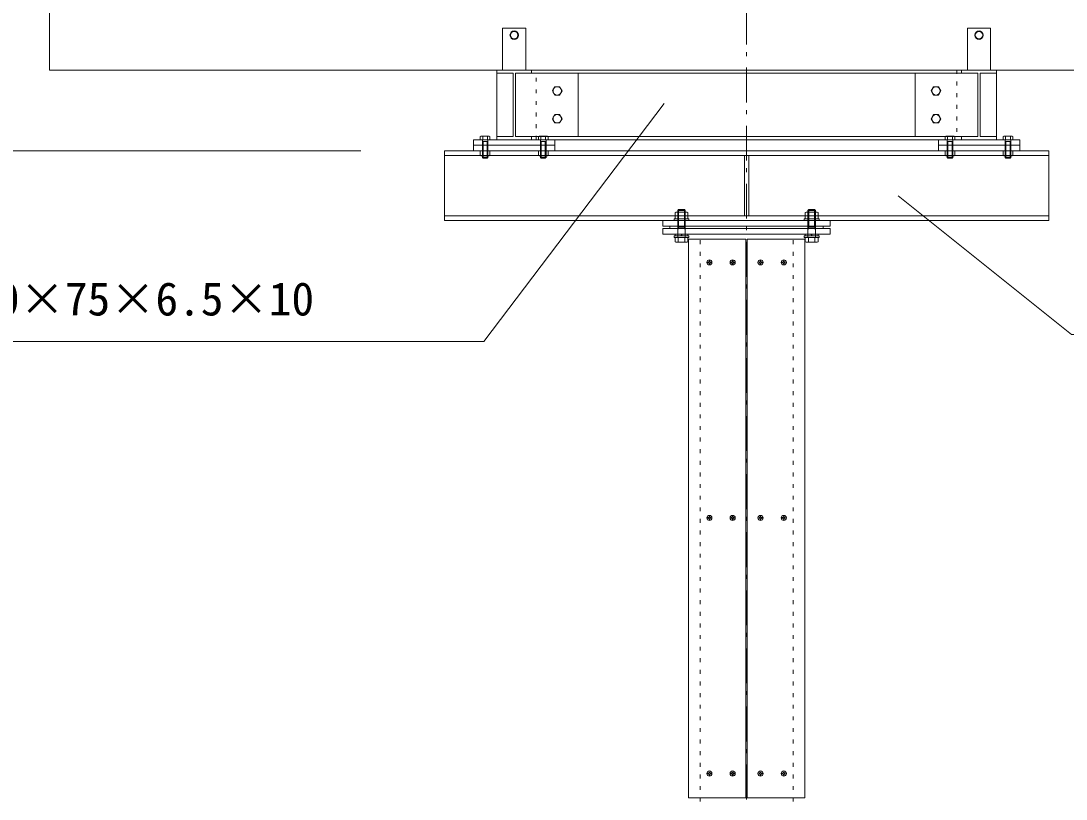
# Model space of a CAD drawing. Units: millimetres, scale not verified. Extents: x -11700 to 11700, y -8360 to 8374.
# Drawn here: x 2268 to 4516, y 4590 to 6265 of the extents above; entities that cross this region are included whole.
import ezdxf
from ezdxf.enums import TextEntityAlignment as Align

# ---------------------------------------------------------------- set-up
doc = ezdxf.new("R2010")
doc.units = ezdxf.units.MM
doc.header["$LTSCALE"] = 60
for name, pattern in [('USER2', [1.388855, 0.972137, -0.416718]), ('USER5', [0.416565, 0.138855, -0.27771]), ('USER6', [2.083282, 1.25, -0.416565, 0.138855, -0.277863])]:
    doc.linetypes.add(name, pattern=pattern)
doc.layers.add('0-1_IMPORTED', color=30, linetype='Continuous', lineweight=18)
doc.styles.add('ＭＳ ゴシック', font='')
doc.styles.get('ＭＳ ゴシック').set_extended_font_data('MS Gothic')

msp = doc.modelspace()

# ---------------------------------------------------------------- linework, layer by layer
at = {"layer": '0-1_IMPORTED', "color": 7, "linetype": 'USER6', "lineweight": 9}
msp.add_line((3829.03, 1839.5), (3829.03, 6839.5), dxfattribs=at)
at = {"layer": '0-1_IMPORTED', "linetype": 'USER5'}
for p, q in [((3376.53, 6009.23), (3376.53, 6159.23)), ((4281.53, 6159.23), (4281.53, 6009.23))]:
    msp.add_line(p, q, dxfattribs=at)
at = {"layer": '0-1_IMPORTED'}
for p, q in [((3376.53, 6159.23), (4281.53, 6159.23)), ((3376.53, 6152.23), (4281.53, 6152.23)), ((3260.53, 6005.23), (3272.53, 6005.23)), ((3261.34, 6016.03), (3261.34, 6009.23)), ((3271.73, 6009.23), (3271.73, 6016.03)), ((3376.53, 6016.23), (4281.53, 6016.23)), ((4281.53, 6009.23), (3376.53, 6009.23)), ((3397.53, 6005.23), (3385.53, 6005.23)), ((3386.34, 6009.23), (3386.34, 6016.03)), ((3396.73, 6016.03), (3396.73, 6009.23)), ((4260.53, 6005.23), (4272.53, 6005.23)), ((4261.34, 6016.03), (4261.34, 6009.23)), ((4271.73, 6009.23), (4271.73, 6016.03)), ((4397.53, 6005.23), (4385.53, 6005.23)), ((4386.34, 6009.23), (4386.34, 6016.03)), ((4396.73, 6016.03), (4396.73, 6009.23)), ((3261.34, 5984.43), (3261.34, 5975.24)), ((3271.73, 5975.24), (3271.73, 5984.43)), ((3386.34, 5975.24), (3386.34, 5984.43)), ((3396.73, 5984.43), (3396.73, 5975.24)), ((4261.34, 5984.43), (4261.34, 5975.24)), ((4271.73, 5975.24), (4271.73, 5984.43)), ((4386.34, 5975.24), (4386.34, 5984.43)), ((4396.73, 5984.43), (4396.73, 5975.24)), ((4479.03, 5975.23), (3179.03, 5975.23)), ((3260.53, 5970.75), (3272.53, 5970.75)), ((3397.53, 5970.75), (3385.53, 5970.75)), ((4260.53, 5970.75), (4272.53, 5970.75)), ((4397.53, 5970.75), (4385.53, 5970.75)), ((3697.03, 5857.04), (3681.03, 5857.04)), ((3682.1, 5852.46), (3682.1, 5839.8)), ((3695.96, 5839.8), (3695.96, 5852.46)), ((3961.03, 5857.04), (3977.03, 5857.04)), ((3961.03, 5857.04), (3977.03, 5857.04)), ((3962.1, 5839.8), (3962.1, 5852.46)), ((3962.1, 5839.8), (3962.1, 5852.46)), ((3975.96, 5852.46), (3975.96, 5839.8)), ((3975.96, 5852.46), (3975.96, 5839.8)), ((4479.03, 5845.23), (3179.03, 5845.23)), ((3697.03, 5820.77), (3681.03, 5820.77)), ((3687.89, 5802.27), (3690.18, 5806.23)), ((3690.59, 5806.23), (3688.3, 5802.27)), ((3961.03, 5820.77), (3977.03, 5820.77)), ((3961.03, 5820.77), (3977.03, 5820.77)), ((3967.47, 5806.23), (3969.76, 5802.27)), ((3967.47, 5806.23), (3969.76, 5802.27)), ((3970.18, 5802.27), (3967.89, 5806.23)), ((3970.18, 5802.27), (3967.89, 5806.23)), ((3682.1, 5798.77), (3682.1, 5789.62)), ((3695.96, 5789.62), (3695.96, 5798.77)), ((3962.1, 5789.62), (3962.1, 5798.77)), ((3962.1, 5789.62), (3962.1, 5798.77)), ((3975.96, 5798.77), (3975.96, 5789.62)), ((3975.96, 5798.77), (3975.96, 5789.62)), ((3748.28, 5747.23), (3748.28, 5748.48)), ((3798.28, 5747.23), (3798.28, 5748.48)), ((3859.78, 5747.23), (3859.78, 5748.48)), ((3909.78, 5747.23), (3909.78, 5748.48)), ((3748.28, 5197.23), (3748.28, 5198.48)), ((3798.28, 5197.23), (3798.28, 5198.48)), ((3859.78, 5197.23), (3859.78, 5198.48)), ((3909.78, 5197.23), (3909.78, 5198.48)), ((3748.28, 4647.23), (3748.28, 4648.48)), ((3798.28, 4647.23), (3798.28, 4648.48)), ((3859.78, 4647.23), (3859.78, 4648.48)), ((3909.78, 4647.23), (3909.78, 4648.48))]:
    msp.add_line(p, q, dxfattribs=at)
at = {"layer": '0-1_IMPORTED', "color": 1}
for p, q in [((3264.03, 5575.23), (3652, 6087.5)), ((2999.03, 5985.23), (1404.03, 5985.23)), ((3264.03, 5575.23), (1774.03, 5575.23))]:
    msp.add_line(p, q, dxfattribs=at)
at = {"layer": '0-1_IMPORTED', "color": 1, "linetype": 'USER2'}
for p, q in [((3262.05, 6005.23), (3262.05, 5969.23)), ((3271.02, 6005.23), (3271.02, 5969.23)), ((3387.05, 6005.23), (3387.05, 5969.23)), ((3396.02, 6005.23), (3396.02, 5969.23)), ((4262.05, 6005.23), (4262.05, 5969.23)), ((4271.02, 6005.23), (4271.02, 5969.23)), ((4387.05, 6005.23), (4387.05, 5969.23)), ((4396.02, 6005.23), (4396.02, 5969.23))]:
    msp.add_line(p, q, dxfattribs=at)
at = {"layer": '0-1_IMPORTED', "color": 3, "linetype": 'USER5'}
for p, q in [((3729.03, 3385.23), (3729.03, 5806.23)), ((3929.03, 3385.23), (3929.03, 5806.23))]:
    msp.add_line(p, q, dxfattribs=at)
at = {"layer": '0-1_IMPORTED'}
for points in [[(2329.03, 6309.23), (5329.03, 6309.23), (5329.03, 6159.23), (2329.03, 6159.23)], [(3304.03, 6249.23), (3354.03, 6249.23), (3354.03, 6159.23), (3304.03, 6159.23)], [(3319.79, 6234.23), (3324.41, 6242.23), (3333.65, 6242.23), (3338.27, 6234.23), (3333.65, 6226.23), (3324.41, 6226.23)], [(4304.03, 6249.23), (4354.03, 6249.23), (4354.03, 6159.23), (4304.03, 6159.23)], [(4319.79, 6234.23), (4324.41, 6242.23), (4333.65, 6242.23), (4338.27, 6234.23), (4333.65, 6226.23), (4324.41, 6226.23)], [(3291.53, 6159.23), (3366.53, 6159.23), (3366.53, 6152.23), (3331.53, 6152.23), (3331.53, 6016.23), (3366.53, 6016.23), (3366.53, 6009.23), (3291.53, 6009.23), (3291.53, 6016.23), (3326.53, 6016.23), (3326.53, 6152.23), (3291.53, 6152.23)], [(3291.53, 6152.23), (3326.53, 6152.23), (3326.53, 6016.23), (3291.53, 6016.23)], [(3331.53, 6152.23), (3466.53, 6152.23), (3466.53, 6016.23), (3331.53, 6016.23)], [(4191.53, 6152.23), (4326.53, 6152.23), (4326.53, 6016.23), (4191.53, 6016.23)], [(4291.53, 6159.23), (4366.53, 6159.23), (4366.53, 6152.23), (4331.53, 6152.23), (4331.53, 6016.23), (4366.53, 6016.23), (4366.53, 6009.23), (4291.53, 6009.23), (4291.53, 6016.23), (4326.53, 6016.23), (4326.53, 6152.23), (4291.53, 6152.23)], [(4331.53, 6152.23), (4366.53, 6152.23), (4366.53, 6016.23), (4331.53, 6016.23)], [(3411.14, 6114.23), (3416.34, 6123.23), (3426.73, 6123.23), (3431.92, 6114.23), (3426.73, 6105.23), (3416.34, 6105.23)], [(4246.92, 6114.23), (4241.73, 6123.23), (4231.34, 6123.23), (4226.14, 6114.23), (4231.34, 6105.23), (4241.73, 6105.23)], [(3411.14, 6054.23), (3416.34, 6045.23), (3426.73, 6045.23), (3431.92, 6054.23), (3426.73, 6063.23), (3416.34, 6063.23)], [(4246.92, 6054.23), (4241.73, 6045.23), (4231.34, 6045.23), (4226.14, 6054.23), (4231.34, 6063.23), (4241.73, 6063.23)], [(3241.53, 6009.23), (3416.53, 6009.23), (3416.53, 5997.23), (3241.53, 5997.23)], [(3256.14, 6009.23), (3256.14, 6016.03), (3257.53, 6016.83), (3275.53, 6016.83), (3276.92, 6016.03), (3276.92, 6009.23)], [(3260.53, 6009.23), (3260.53, 5970.75), (3262.05, 5969.23), (3271.02, 5969.23), (3272.53, 5970.75), (3272.53, 6009.23)], [(3401.92, 6009.23), (3401.92, 6016.03), (3400.53, 6016.83), (3382.53, 6016.83), (3381.14, 6016.03), (3381.14, 6009.23)], [(3397.53, 6009.23), (3397.53, 5970.75), (3396.02, 5969.23), (3387.05, 5969.23), (3385.53, 5970.75), (3385.53, 6009.23)], [(4241.53, 6009.23), (4416.53, 6009.23), (4416.53, 5997.23), (4241.53, 5997.23)], [(4256.14, 6009.23), (4256.14, 6016.03), (4257.53, 6016.83), (4275.53, 6016.83), (4276.92, 6016.03), (4276.92, 6009.23)], [(4260.53, 6009.23), (4260.53, 5970.75), (4262.05, 5969.23), (4271.02, 5969.23), (4272.53, 5970.75), (4272.53, 6009.23)], [(4401.92, 6009.23), (4401.92, 6016.03), (4400.53, 6016.83), (4382.53, 6016.83), (4381.14, 6016.03), (4381.14, 6009.23)], [(4397.53, 6009.23), (4397.53, 5970.75), (4396.02, 5969.23), (4387.05, 5969.23), (4385.53, 5970.75), (4385.53, 6009.23)], [(3179.03, 5985.23), (4479.03, 5985.23), (4479.03, 5835.23), (3179.03, 5835.23)], [(3241.53, 5997.23), (3416.53, 5997.23), (3416.53, 5985.23), (3241.53, 5985.23)], [(3256.14, 5984.43), (3257.53, 5985.23), (3275.53, 5985.23), (3276.92, 5984.43), (3276.92, 5975.24), (3275.53, 5974.43), (3257.53, 5974.43), (3256.14, 5975.24)], [(3401.92, 5984.43), (3400.53, 5985.23), (3382.53, 5985.23), (3381.14, 5984.43), (3381.14, 5975.24), (3382.53, 5974.43), (3400.53, 5974.43), (3401.92, 5975.24)], [(4241.53, 5997.23), (4416.53, 5997.23), (4416.53, 5985.23), (4241.53, 5985.23)], [(4256.14, 5984.43), (4257.53, 5985.23), (4275.53, 5985.23), (4276.92, 5984.43), (4276.92, 5975.24), (4275.53, 5974.43), (4257.53, 5974.43), (4256.14, 5975.24)], [(4401.92, 5984.43), (4400.53, 5985.23), (4382.53, 5985.23), (4381.14, 5984.43), (4381.14, 5975.24), (4382.53, 5974.43), (4400.53, 5974.43), (4401.92, 5975.24)], [(3824.53, 5975.23), (3833.53, 5975.23), (3833.53, 5845.23), (3824.53, 5845.23)], [(3675.18, 5852.46), (3677.03, 5853.53), (3701.03, 5853.53), (3702.89, 5852.46), (3702.89, 5839.8), (3701.03, 5838.73), (3677.03, 5838.73), (3675.18, 5839.8)], [(3982.89, 5852.46), (3981.03, 5853.53), (3957.03, 5853.53), (3955.18, 5852.46), (3955.18, 5839.8), (3957.03, 5838.73), (3981.03, 5838.73), (3982.89, 5839.8)], [(3982.89, 5852.46), (3981.03, 5853.53), (3957.03, 5853.53), (3955.18, 5852.46), (3955.18, 5839.8), (3957.03, 5838.73), (3981.03, 5838.73), (3982.89, 5839.8)], [(3649.03, 5835.23), (4009.03, 5835.23), (4009.03, 5823.23), (3649.03, 5823.23)], [(3673.03, 5838.73), (3705.03, 5838.73), (3705.03, 5835.23), (3673.03, 5835.23)], [(3953.03, 5838.73), (3985.03, 5838.73), (3985.03, 5835.23), (3953.03, 5835.23)], [(3953.03, 5838.73), (3985.03, 5838.73), (3985.03, 5835.23), (3953.03, 5835.23)], [(3649.03, 5818.23), (4009.03, 5818.23), (4009.03, 5806.23), (3649.03, 5806.23)], [(3673.03, 5802.27), (3705.03, 5802.27), (3705.03, 5798.77), (3673.03, 5798.77)], [(3675.27, 5806.23), (3702.8, 5806.23), (3702.8, 5802.27), (3675.27, 5802.27)], [(3953.03, 5802.27), (3985.03, 5802.27), (3985.03, 5798.77), (3953.03, 5798.77)], [(3953.03, 5802.27), (3985.03, 5802.27), (3985.03, 5798.77), (3953.03, 5798.77)], [(3955.27, 5806.23), (3982.8, 5806.23), (3982.8, 5802.27), (3955.27, 5802.27)], [(3955.27, 5806.23), (3982.8, 5806.23), (3982.8, 5802.27), (3955.27, 5802.27)], [(3702.89, 5798.77), (3702.89, 5789.62), (3701.03, 5788.55), (3677.03, 5788.55), (3675.18, 5789.62), (3675.18, 5798.77)], [(3827.53, 5795.23), (3827.53, 4593.23), (3704.03, 4593.23), (3704.03, 5795.23)], [(3954.03, 5795.23), (3954.03, 4593.23), (3830.53, 4593.23), (3830.53, 5795.23)], [(3955.18, 5798.77), (3955.18, 5789.62), (3957.03, 5788.55), (3981.03, 5788.55), (3982.89, 5789.62), (3982.89, 5798.77)], [(3955.18, 5798.77), (3955.18, 5789.62), (3957.03, 5788.55), (3981.03, 5788.55), (3982.89, 5789.62), (3982.89, 5798.77)]]:
    msp.add_lwpolyline(points, close=True, dxfattribs=at)
at = {"layer": '0-1_IMPORTED', "color": 1}
for points in [[(5964.63, 5589.78), (4527.73, 5589.78), (4155, 5888.5)], [(3682.76, 5858.77), (3682.76, 5820.77), (3681.03, 5814.77)], [(3695.3, 5858.77), (3695.3, 5820.77), (3697.03, 5814.77)], [(3962.76, 5858.77), (3962.76, 5820.77), (3961.03, 5814.77)], [(3962.76, 5858.77), (3962.76, 5820.77), (3961.03, 5814.77)], [(3975.3, 5858.77), (3975.3, 5820.77), (3977.03, 5814.77)], [(3975.3, 5858.77), (3975.3, 5820.77), (3977.03, 5814.77)]]:
    msp.add_lwpolyline(points, dxfattribs=at)
at = {"layer": '0-1_IMPORTED'}
for points in [[(3697.03, 5798.77), (3697.03, 5857.04), (3695.3, 5858.77), (3682.76, 5858.77), (3681.03, 5857.04), (3681.03, 5798.77)], [(3961.03, 5798.77), (3961.03, 5857.04), (3962.76, 5858.77), (3975.3, 5858.77), (3977.03, 5857.04), (3977.03, 5798.77)], [(3961.03, 5798.77), (3961.03, 5857.04), (3962.76, 5858.77), (3975.3, 5858.77), (3977.03, 5857.04), (3977.03, 5798.77)], [(3747.03, 5744.48), (3745.78, 5744.48), (3745.78, 5745.98), (3747.03, 5745.98)], [(3748.28, 5748.48), (3749.78, 5748.48), (3749.78, 5747.23)], [(3749.78, 5743.23), (3749.78, 5741.98), (3748.28, 5741.98), (3748.28, 5743.23)], [(3751.03, 5745.98), (3752.28, 5745.98), (3752.28, 5744.48), (3751.03, 5744.48)], [(3797.03, 5744.48), (3795.78, 5744.48), (3795.78, 5745.98), (3797.03, 5745.98)], [(3798.28, 5748.48), (3799.78, 5748.48), (3799.78, 5747.23)], [(3799.78, 5743.23), (3799.78, 5741.98), (3798.28, 5741.98), (3798.28, 5743.23)], [(3801.03, 5745.98), (3802.28, 5745.98), (3802.28, 5744.48), (3801.03, 5744.48)], [(3857.03, 5745.98), (3855.78, 5745.98), (3855.78, 5744.48), (3857.03, 5744.48)], [(3859.78, 5748.48), (3858.28, 5748.48), (3858.28, 5747.23)], [(3858.28, 5743.23), (3858.28, 5741.98), (3859.78, 5741.98), (3859.78, 5743.23)], [(3861.03, 5744.48), (3862.28, 5744.48), (3862.28, 5745.98), (3861.03, 5745.98)], [(3907.03, 5745.98), (3905.78, 5745.98), (3905.78, 5744.48), (3907.03, 5744.48)], [(3909.78, 5748.48), (3908.28, 5748.48), (3908.28, 5747.23)], [(3908.28, 5743.23), (3908.28, 5741.98), (3909.78, 5741.98), (3909.78, 5743.23)], [(3911.03, 5744.48), (3912.28, 5744.48), (3912.28, 5745.98), (3911.03, 5745.98)], [(3747.03, 5194.48), (3745.78, 5194.48), (3745.78, 5195.98), (3747.03, 5195.98)], [(3748.28, 5198.48), (3749.78, 5198.48), (3749.78, 5197.23)], [(3751.03, 5195.98), (3752.28, 5195.98), (3752.28, 5194.48), (3751.03, 5194.48)], [(3797.03, 5194.48), (3795.78, 5194.48), (3795.78, 5195.98), (3797.03, 5195.98)], [(3798.28, 5198.48), (3799.78, 5198.48), (3799.78, 5197.23)], [(3801.03, 5195.98), (3802.28, 5195.98), (3802.28, 5194.48), (3801.03, 5194.48)], [(3857.03, 5195.98), (3855.78, 5195.98), (3855.78, 5194.48), (3857.03, 5194.48)], [(3859.78, 5198.48), (3858.28, 5198.48), (3858.28, 5197.23)], [(3861.03, 5194.48), (3862.28, 5194.48), (3862.28, 5195.98), (3861.03, 5195.98)], [(3907.03, 5195.98), (3905.78, 5195.98), (3905.78, 5194.48), (3907.03, 5194.48)], [(3909.78, 5198.48), (3908.28, 5198.48), (3908.28, 5197.23)], [(3911.03, 5194.48), (3912.28, 5194.48), (3912.28, 5195.98), (3911.03, 5195.98)], [(3749.78, 5193.23), (3749.78, 5191.98), (3748.28, 5191.98), (3748.28, 5193.23)], [(3799.78, 5193.23), (3799.78, 5191.98), (3798.28, 5191.98), (3798.28, 5193.23)], [(3858.28, 5193.23), (3858.28, 5191.98), (3859.78, 5191.98), (3859.78, 5193.23)], [(3908.28, 5193.23), (3908.28, 5191.98), (3909.78, 5191.98), (3909.78, 5193.23)], [(3747.03, 4644.48), (3745.78, 4644.48), (3745.78, 4645.98), (3747.03, 4645.98)], [(3748.28, 4648.48), (3749.78, 4648.48), (3749.78, 4647.23)], [(3749.78, 4643.23), (3749.78, 4641.98), (3748.28, 4641.98), (3748.28, 4643.23)], [(3751.03, 4645.98), (3752.28, 4645.98), (3752.28, 4644.48), (3751.03, 4644.48)], [(3797.03, 4644.48), (3795.78, 4644.48), (3795.78, 4645.98), (3797.03, 4645.98)], [(3798.28, 4648.48), (3799.78, 4648.48), (3799.78, 4647.23)], [(3799.78, 4643.23), (3799.78, 4641.98), (3798.28, 4641.98), (3798.28, 4643.23)], [(3801.03, 4645.98), (3802.28, 4645.98), (3802.28, 4644.48), (3801.03, 4644.48)], [(3857.03, 4645.98), (3855.78, 4645.98), (3855.78, 4644.48), (3857.03, 4644.48)], [(3859.78, 4648.48), (3858.28, 4648.48), (3858.28, 4647.23)], [(3858.28, 4643.23), (3858.28, 4641.98), (3859.78, 4641.98), (3859.78, 4643.23)], [(3861.03, 4644.48), (3862.28, 4644.48), (3862.28, 4645.98), (3861.03, 4645.98)], [(3907.03, 4645.98), (3905.78, 4645.98), (3905.78, 4644.48), (3907.03, 4644.48)], [(3909.78, 4648.48), (3908.28, 4648.48), (3908.28, 4647.23)], [(3908.28, 4643.23), (3908.28, 4641.98), (3909.78, 4641.98), (3909.78, 4643.23)], [(3911.03, 4644.48), (3912.28, 4644.48), (3912.28, 4645.98), (3911.03, 4645.98)]]:
    msp.add_lwpolyline(points, dxfattribs=at)
at = {"layer": '0-1_IMPORTED', "color": 3}
msp.add_lwpolyline([(3664.03, 5823.23), (3994.03, 5823.23), (3994.03, 5818.23), (3664.03, 5818.23)], close=True, dxfattribs=at)
at = {"layer": '0-1_IMPORTED'}
for centre, radius in [((3329.03, 6234.23), 9), ((3329.03, 6234.23), 8), ((4329.03, 6234.23), 9), ((4329.03, 6234.23), 8), ((3421.53, 6114.23), 9), ((4236.53, 6114.23), 9), ((3421.53, 6054.23), 9), ((4236.53, 6054.23), 9), ((3749.03, 5745.23), 5.5), ((3799.03, 5745.23), 5.5), ((3859.03, 5745.23), 5.5), ((3909.03, 5745.23), 5.5), ((3749.03, 5195.23), 5.5), ((3799.03, 5195.23), 5.5), ((3859.03, 5195.23), 5.5), ((3909.03, 5195.23), 5.5), ((3749.03, 4645.23), 5.5), ((3799.03, 4645.23), 5.5), ((3859.03, 4645.23), 5.5), ((3909.03, 4645.23), 5.5)]:
    msp.add_circle(centre, radius, dxfattribs=at)
for centre, start, end in [((3747.03, 5747.23), 270, 360), ((3747.03, 5743.23), 0, 90), ((3751.03, 5747.23), 180, 270), ((3751.03, 5743.23), 90, 180), ((3797.03, 5747.23), 270, 0), ((3797.03, 5743.23), 0, 90), ((3801.03, 5747.23), 180, 270), ((3801.03, 5743.23), 90, 180), ((3857.03, 5747.23), 270, 360), ((3857.03, 5743.23), 0, 90), ((3861.03, 5747.23), 180, 270), ((3861.03, 5743.23), 90, 180), ((3907.03, 5747.23), 270, 0), ((3907.03, 5743.23), 0, 90), ((3911.03, 5747.23), 180, 270), ((3911.03, 5743.23), 90, 180), ((3747.03, 5197.23), 270, 360), ((3747.03, 5193.23), 0, 90), ((3751.03, 5197.23), 180, 270), ((3751.03, 5193.23), 90, 180), ((3797.03, 5197.23), 270, 0), ((3797.03, 5193.23), 0, 90), ((3801.03, 5197.23), 180, 270), ((3801.03, 5193.23), 90, 180), ((3857.03, 5197.23), 270, 360), ((3857.03, 5193.23), 0, 90), ((3861.03, 5197.23), 180, 270), ((3861.03, 5193.23), 90, 180), ((3907.03, 5197.23), 270, 0), ((3907.03, 5193.23), 0, 90), ((3911.03, 5197.23), 180, 270), ((3911.03, 5193.23), 90, 180), ((3747.03, 4647.23), 270, 360), ((3747.03, 4643.23), 0, 90), ((3751.03, 4647.23), 180, 270), ((3751.03, 4643.23), 90, 180), ((3797.03, 4647.23), 270, 0), ((3797.03, 4643.23), 0, 90), ((3801.03, 4647.23), 180, 270), ((3801.03, 4643.23), 90, 180), ((3857.03, 4647.23), 270, 360), ((3857.03, 4643.23), 0, 90), ((3861.03, 4647.23), 180, 270), ((3861.03, 4643.23), 90, 180), ((3907.03, 4647.23), 270, 0), ((3907.03, 4643.23), 0, 90), ((3911.03, 4647.23), 180, 270), ((3911.03, 4643.23), 90, 180)]:
    msp.add_arc(centre, 1.25, start, end, dxfattribs=at)

# ---------------------------------------------------------------- texts
at = {"layer": '0-1_IMPORTED', "color": 7, "style": 'ＭＳ ゴシック'}
msp.add_text('横梁 [-150×75×6.5×10', height=71.65, dxfattribs=at).set_placement((1777.01, 5609.47), align=Align.BOTTOM_LEFT)

doc.saveas('drawing.dxf')
